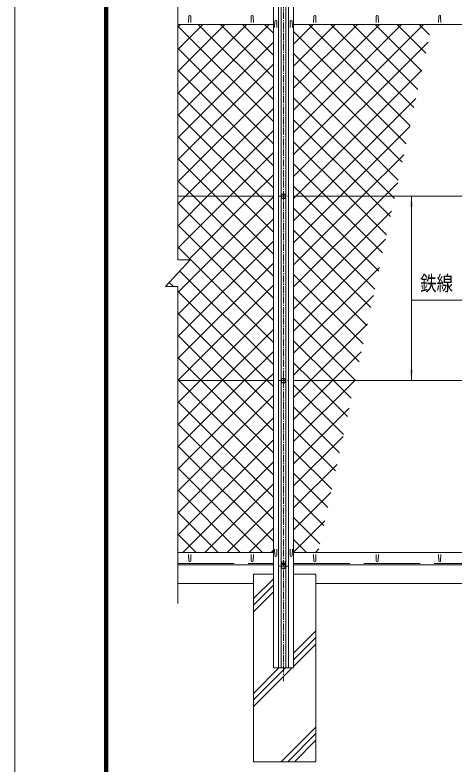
# Model space of a CAD drawing. Units: millimetres, scale not verified. Extents: x -4455 to 4455, y -3150 to 3150.
# Drawn here: x -4455 to -3049, y -964 to 1434 of the extents above; entities that cross this region are included whole.
import ezdxf
from ezdxf.enums import TextEntityAlignment as Align

# ---------------------------------------------------------------- set-up
doc = ezdxf.new("R2010")
doc.units = ezdxf.units.MM
doc.header["$LTSCALE"] = 30
for name, pattern in [('DASHED', [7.5, 6, -1.5]), ('USER1', [1.125, 0.75, -0.125, 0.125, -0.125]), ('USER3', [0.1875, 0.125, -0.0625]), ('USER5', [4, 2.5, -0.5, 0.5, -0.5])]:
    doc.linetypes.add(name, pattern=pattern)
for name, color, linetype, lineweight in [('0-1_D-STR1', 1, 'Continuous', 18), ('0-2_D-STR3', 3, 'Continuous', 13), ('0-3_D-BMK', 2, 'USER1', 13), ('0-4_D-STR-DIM', 4, 'Continuous', 13), ('0-7_D-STR-TXT', 3, 'Continuous', 13), ('0-8_D-STR2', 2, 'Continuous', 13), ('0-A_GL', 7, 'Continuous', 9), ('0-C_4基礎', 4, 'Continuous', 18), ('0-D_D-STR4', 4, 'Continuous', 18), ('0-E_8部品', 7, 'Continuous', 18), ('1-1_6文字', 1, 'Continuous', 9), ('1-2_D-TTL', 7, 'Continuous', 9)]:
    doc.layers.add(name, color=color, linetype=linetype, lineweight=lineweight)
doc.styles.add('ＭＳ ゴシック', font='')
doc.styles.get('ＭＳ ゴシック').set_extended_font_data('MS Gothic')

msp = doc.modelspace()

# ---------------------------------------------------------------- linework, layer by layer
at = {"layer": '0-1_D-STR1'}
for p, q in [((-3602.28, 1933.48), (-3602.28, -656.06)), ((-3588.28, 1933.48), (-3588.28, -656.06)), ((-3627.78, 1911.98), (-3627.78, -656.06)), ((-3611.28, 1911.98), (-3611.28, -656.06)), ((-3579.28, 1911.98), (-3579.28, -656.06)), ((-3562.78, 1911.98), (-3562.78, -656.06)), ((-3899.03, 1410.44), (-3898.28, 1430.94)), ((-3891.53, 1410.44), (-3892.28, 1430.94)), ((-3699.03, 1410.44), (-3698.28, 1430.94)), ((-3691.53, 1410.44), (-3692.28, 1430.94)), ((-3499.03, 1410.44), (-3498.28, 1430.94)), ((-3491.53, 1410.44), (-3492.28, 1430.94)), ((-3299.03, 1410.44), (-3298.28, 1430.94)), ((-3291.53, 1410.44), (-3292.28, 1430.94)), ((-3099.03, 1410.44), (-3098.28, 1430.94)), ((-3091.53, 1410.44), (-3092.28, 1430.94)), ((-3933.48, 1403.94), (-3627.78, 1403.94)), ((-3623.8, 1393.79), (-3623.05, 1414.29)), ((-3616.3, 1393.79), (-3617.05, 1414.29)), ((-3574.26, 1393.79), (-3573.51, 1414.29)), ((-3566.76, 1393.79), (-3567.51, 1414.29)), ((-3562.78, 1403.94), (-1827.78, 1403.94)), ((-3933.48, -286.06), (-3627.78, -286.06)), ((-3562.78, -286.06), (-1827.78, -286.06)), ((-3899.03, -292.56), (-3898.28, -313.06)), ((-3891.53, -292.56), (-3892.28, -313.06)), ((-3699.03, -292.56), (-3698.28, -313.06)), ((-3691.53, -292.56), (-3692.28, -313.06)), ((-3499.03, -292.56), (-3498.28, -313.06)), ((-3491.53, -292.56), (-3492.28, -313.06)), ((-3299.03, -292.56), (-3298.28, -313.06)), ((-3291.53, -292.56), (-3292.28, -313.06)), ((-3099.03, -292.56), (-3098.28, -313.06)), ((-3091.53, -292.56), (-3092.28, -313.06)), ((-3933.48, -326.06), (-3627.78, -326.06)), ((-3562.78, -326.06), (-1827.78, -326.06)), ((-3627.78, -656.06), (-3562.78, -656.06))]:
    msp.add_line(p, q, dxfattribs=at)
at = {"layer": '0-1_D-STR1', "linetype": 'DASHED'}
for p, q in [((-3933.48, -322.06), (-3627.78, -322.06)), ((-3562.78, -322.06), (-1827.78, -322.06))]:
    msp.add_line(p, q, dxfattribs=at)
at = {"layer": '0-1_D-STR1'}
for centre, start, end in [((-3895.28, 1430.94), 0, 180), ((-3695.28, 1430.94), 0, 180), ((-3620.05, 1414.29), 0, 180), ((-3570.51, 1414.29), 0, 180), ((-3495.28, 1430.94), 0, 180), ((-3295.28, 1430.94), 0, 180), ((-3095.28, 1430.94), 0, 180), ((-3895.28, -313.06), 180, 0), ((-3695.28, -313.06), 180, 0), ((-3495.28, -313.06), 180, 0), ((-3295.28, -313.06), 180, 0), ((-3095.28, -313.06), 180, 0)]:
    msp.add_arc(centre, 3, start, end, dxfattribs=at)
at = {"layer": '0-2_D-STR3', "color": 1, "linetype": 'USER3'}
for p, q in [((-3601.53, -327.75), (-3601.53, -316.83)), ((-3599.53, -316.83), (-3601.53, -316.83)), ((-3599.53, -321.83), (-3601.53, -321.83)), ((-3600.71, -326.33), (-3601.53, -326.33)), ((-3599.53, -324.29), (-3599.53, -316.83)), ((-3599.53, -322.06), (-3591.03, -322.06)), ((-3591.03, -321.83), (-3589.03, -321.83)), ((-3589.85, -326.33), (-3589.03, -326.33)), ((-3589.03, -327.75), (-3589.03, -316.83))]:
    msp.add_line(p, q, dxfattribs=at)
at = {"layer": '0-2_D-STR3'}
for points in [[(-3587.44, 853.94), (-3591.36, 860.73), (-3599.2, 860.73), (-3603.12, 853.94), (-3599.2, 847.15), (-3591.36, 847.15)], [(-3587.44, 263.94), (-3591.36, 257.15), (-3599.2, 257.15), (-3603.12, 263.94), (-3599.2, 270.73), (-3591.36, 270.73)], [(-3587.44, -330.51), (-3591.36, -337.3), (-3599.2, -337.3), (-3603.12, -330.51), (-3599.2, -323.72), (-3591.36, -323.72)]]:
    msp.add_lwpolyline(points, close=True, dxfattribs=at)
at = {"layer": '0-2_D-STR3', "color": 1, "linetype": 'USER3'}
msp.add_lwpolyline([(-3591.03, -324.29), (-3591.03, -316.83), (-3589.03, -316.83)], dxfattribs=at)
at = {"layer": '0-2_D-STR3'}
for centre in [(-3595.28, 853.94), (-3595.28, 263.94), (-3595.28, -330.51)]:
    msp.add_circle(centre, 6.8, dxfattribs=at)
at = {"layer": '0-3_D-BMK'}
for p, q in [((-3595.28, 1950.45), (-3595.28, -698.3)), ((-3608.71, 853.94), (-3581.83, 853.94)), ((-3608.71, 263.94), (-3581.83, 263.94))]:
    msp.add_line(p, q, dxfattribs=at)
at = {"layer": '0-3_D-BMK', "linetype": 'USER5'}
msp.add_line((-3608.71, -330.51), (-3581.83, -330.51), dxfattribs=at)
at = {"layer": '0-4_D-STR-DIM'}
for p, q in [((-3933.48, 1937.1), (-3933.48, 650.79)), ((-3893.48, 650.79), (-3973.48, 564.63)), ((-3933.48, 650.79), (-3893.48, 650.79)), ((-3933.48, 564.63), (-3973.48, 564.63)), ((-3933.48, 564.63), (-3933.48, -449.49))]:
    msp.add_line(p, q, dxfattribs=at)
at = {"layer": '0-7_D-STR-TXT', "color": 1}
for p, q in [((-3185.96, 853.94), (-3185.96, 263.94)), ((-3185.96, 521.76), (-2971.93, 521.76))]:
    msp.add_line(p, q, dxfattribs=at)
at = {"layer": '0-7_D-STR-TXT', "color": 7, "lineweight": 9}
msp.add_line((-3185.96, 512.94), (-3185.96, 266.24), dxfattribs=at)
at = {"layer": '0-7_D-STR-TXT', "color": 7}
msp.add_solid([(-3185.96, 263.94), (-3191.95, 298.44), (-3179.97, 298.44)], dxfattribs=at)
at = {"layer": '0-8_D-STR2'}
for p, q in [((-3933.48, 1394.97), (-3924.51, 1403.94)), ((-3933.48, 1324.26), (-3853.8, 1403.94)), ((-3933.48, 1253.55), (-3783.09, 1403.94)), ((-3933.48, 1182.84), (-3712.38, 1403.94)), ((-3933.48, 1112.13), (-3641.67, 1403.94)), ((-3627.78, 1093.05), (-3933.48, 1398.76)), ((-3627.78, 1163.76), (-3867.96, 1403.94)), ((-3627.78, 1234.47), (-3797.25, 1403.94)), ((-3627.78, 1305.18), (-3726.54, 1403.94)), ((-3627.78, 1375.89), (-3655.83, 1403.94)), ((-3562.78, 1341.41), (-3500.24, 1403.94)), ((-3562.78, 1270.7), (-3429.53, 1403.94)), ((-3562.78, 1199.99), (-3358.82, 1403.94)), ((-3562.78, 1129.28), (-3288.11, 1403.94)), ((-3562.78, 1058.57), (-3217.4, 1403.94)), ((-3562.78, 987.86), (-3146.69, 1403.94)), ((-3190.22, 1079.76), (-3514.41, 1403.94)), ((-3177.69, 1137.93), (-3443.7, 1403.94)), ((-3165.15, 1196.1), (-3372.99, 1403.94)), ((-3152.61, 1254.28), (-3302.28, 1403.94)), ((-3140.07, 1312.45), (-3231.57, 1403.94)), ((-3127.53, 1370.62), (-3160.85, 1403.94)), ((-3202.76, 1021.59), (-3562.78, 1381.6)), ((-3933.48, 1041.41), (-3627.78, 1347.12)), ((-3562.78, 917.14), (-3132.54, 1347.38)), ((-3627.78, 1022.34), (-3933.48, 1328.04)), ((-3215.3, 963.41), (-3562.78, 1310.89)), ((-3933.48, 970.7), (-3627.78, 1276.41)), ((-3627.78, 951.63), (-3933.48, 1257.33)), ((-3555.27, 853.94), (-3151.97, 1257.24)), ((-3227.84, 905.24), (-3562.78, 1240.18)), ((-3933.48, 899.99), (-3627.78, 1205.7)), ((-3627.78, 880.92), (-3933.48, 1186.62)), ((-3247.25, 853.94), (-3562.78, 1169.47)), ((-3484.56, 853.94), (-3171.4, 1167.1)), ((-3908.82, 853.94), (-3627.78, 1134.99)), ((-3671.51, 853.94), (-3933.48, 1115.91)), ((-3317.96, 853.94), (-3562.78, 1098.76)), ((-3838.11, 853.94), (-3627.78, 1064.28)), ((-3413.85, 853.94), (-3190.83, 1076.96)), ((-3742.23, 853.94), (-3933.48, 1045.2)), ((-3767.4, 853.94), (-3627.78, 993.57)), ((-3343.14, 853.94), (-3210.25, 986.83)), ((-3812.94, 853.94), (-3933.48, 974.49)), ((-3459.38, 853.94), (-3562.78, 957.34)), ((-3883.65, 853.94), (-3933.48, 903.78)), ((-3272.43, 853.94), (-3229.68, 896.69)), ((-3530.09, 853.94), (-3562.78, 886.63)), ((-3933.48, 829.28), (-3908.82, 853.94)), ((-3933.48, 758.57), (-3838.11, 853.94)), ((-3933.48, 687.86), (-3767.4, 853.94)), ((-3933.48, 546.44), (-3627.78, 852.14)), ((-3627.78, 598.08), (-3883.65, 853.94)), ((-3627.78, 668.79), (-3812.94, 853.94)), ((-3627.78, 739.5), (-3742.23, 853.94)), ((-3627.78, 810.21), (-3671.51, 853.94)), ((-3562.78, 846.43), (-3555.27, 853.94)), ((-3562.78, 775.72), (-3484.56, 853.94)), ((-3562.78, 705.01), (-3413.85, 853.94)), ((-3562.78, 634.3), (-3343.14, 853.94)), ((-3562.78, 563.59), (-3272.43, 853.94)), ((-3290.53, 614.38), (-3530.09, 853.94)), ((-3277.99, 672.55), (-3459.38, 853.94)), ((-3252.92, 788.9), (-3317.96, 853.94)), ((-3240.38, 847.07), (-3247.25, 853.94)), ((-3627.78, 527.36), (-3933.48, 833.07)), ((-3303.07, 556.21), (-3562.78, 815.92)), ((-3562.78, 492.88), (-3249.11, 806.55)), ((-3933.48, 475.73), (-3627.78, 781.43)), ((-3627.78, 456.65), (-3933.48, 762.36)), ((-3315.61, 498.04), (-3562.78, 745.21)), ((-3933.48, 405.02), (-3627.78, 710.72)), ((-3562.78, 422.17), (-3268.54, 716.41)), ((-3627.78, 385.94), (-3933.48, 691.65)), ((-3328.14, 439.86), (-3562.78, 674.5)), ((-3933.48, 334.31), (-3627.78, 640.01)), ((-3562.78, 351.46), (-3287.97, 626.27)), ((-3627.78, 315.23), (-3927.11, 614.57)), ((-3340.68, 381.69), (-3562.78, 603.79)), ((-3947.89, 564.63), (-3961.16, 577.9)), ((-3933.14, 263.94), (-3627.78, 569.3)), ((-3562.78, 280.75), (-3307.39, 536.13)), ((-3353.22, 323.52), (-3562.78, 533.08)), ((-3862.43, 263.94), (-3627.78, 498.59)), ((-3717.91, 263.94), (-3933.48, 479.52)), ((-3365.76, 265.35), (-3562.78, 462.36)), ((-3508.87, 263.94), (-3326.82, 445.99)), ((-3788.62, 263.94), (-3933.48, 408.81)), ((-3791.72, 263.94), (-3627.78, 427.88)), ((-3435.07, 263.94), (-3562.78, 391.65)), ((-3859.33, 263.94), (-3933.48, 338.1)), ((-3721, 263.94), (-3627.78, 357.17)), ((-3438.16, 263.94), (-3346.25, 355.85)), ((-3505.78, 263.94), (-3562.78, 320.94)), ((-3930.04, 263.94), (-3933.48, 267.38)), ((-3933.48, 263.6), (-3933.14, 263.94)), ((-3933.48, 192.89), (-3862.43, 263.94)), ((-3933.48, 122.18), (-3791.72, 263.94)), ((-3933.48, 51.46), (-3721, 263.94)), ((-3933.48, -19.25), (-3650.29, 263.94)), ((-3627.78, -38.32), (-3930.04, 263.94)), ((-3627.78, 32.39), (-3859.33, 263.94)), ((-3627.78, 103.1), (-3788.62, 263.94)), ((-3627.78, 173.81), (-3717.91, 263.94)), ((-3650.29, 263.94), (-3627.78, 286.46)), ((-3562.78, 210.04), (-3508.87, 263.94)), ((-3562.78, 139.33), (-3438.16, 263.94)), ((-3390.84, 149), (-3505.78, 263.94)), ((-3378.3, 207.17), (-3435.07, 263.94)), ((-3403.37, 90.83), (-3562.78, 250.23)), ((-3933.48, -89.96), (-3627.78, 215.75)), ((-3627.78, -109.03), (-3933.48, 196.67)), ((-3415.91, 32.66), (-3562.78, 179.52)), ((-3562.78, -2.09), (-3385.11, 175.58)), ((-3933.48, -160.67), (-3627.78, 145.04)), ((-3627.78, -179.74), (-3933.48, 125.96)), ((-3428.45, -25.52), (-3562.78, 108.81)), ((-3933.48, -231.38), (-3627.78, 74.33)), ((-3562.78, -72.8), (-3404.54, 85.44)), ((-3627.78, -250.45), (-3933.48, 55.25)), ((-3440.99, -83.69), (-3562.78, 38.1)), ((-3917.45, -286.06), (-3627.78, 3.62)), ((-3662.89, -286.06), (-3933.48, -15.46)), ((-3562.78, -143.52), (-3423.96, -4.7)), ((-3453.53, -141.86), (-3562.78, -32.61)), ((-3846.74, -286.06), (-3627.78, -67.09)), ((-3733.6, -286.06), (-3933.48, -86.17)), ((-3562.78, -214.23), (-3443.39, -94.84)), ((-3466.06, -200.03), (-3562.78, -103.32)), ((-3776.03, -286.06), (-3627.78, -137.8)), ((-3804.31, -286.06), (-3933.48, -156.88)), ((-3478.6, -258.21), (-3562.78, -174.03)), ((-3562.78, -284.94), (-3462.82, -184.98)), ((-3705.32, -286.06), (-3627.78, -208.52)), ((-3875.02, -286.06), (-3933.48, -227.59)), ((-3521.46, -286.06), (-3562.78, -244.74)), ((-3634.61, -286.06), (-3627.78, -279.23)), ((-3493.19, -286.06), (-3482.25, -275.12))]:
    msp.add_line(p, q, dxfattribs=at)
at = {"layer": '0-8_D-STR2', "color": 7, "lineweight": 9}
for p, q in [((-3933.48, 853.94), (-3627.78, 853.94)), ((-3562.78, 853.94), (-1827.78, 853.94)), ((-3933.48, 263.94), (-3627.78, 263.94)), ((-3562.78, 263.94), (-1827.78, 263.94))]:
    msp.add_line(p, q, dxfattribs=at)
at = {"layer": '0-8_D-STR2'}
for points in [[(-3265.45, 730.73), (-3388.67, 853.94), (-3562.78, 1028.05)], [(-3899.84, 650.79), (-3696.69, 853.94), (-3627.78, 922.86)], [(-3627.78, 244.52), (-3647.2, 263.94), (-3933.48, 550.23)], [(-3562.78, 68.62), (-3367.45, 263.94), (-3365.68, 265.72)]]:
    msp.add_lwpolyline(points, dxfattribs=at)
at = {"layer": '0-A_GL'}
for p, q in [((-3933.48, -386.06), (-3691.33, -386.06)), ((-3491.33, -386.06), (-1891.33, -386.06))]:
    msp.add_line(p, q, dxfattribs=at)
at = {"layer": '0-C_4基礎'}
for p, q in [((-3691.33, -433.83), (-3627.78, -370.28)), ((-3691.33, -455.04), (-3627.78, -391.49)), ((-3691.33, -476.26), (-3627.78, -412.71))]:
    msp.add_line(p, q, dxfattribs=at)
at = {"layer": '0-D_D-STR4', "color": 7, "lineweight": 9}
for p, q in [((-3691.33, -956.06), (-3691.33, -356.06)), ((-3691.33, -356.06), (-3627.78, -356.06)), ((-3562.78, -356.06), (-3491.33, -356.06)), ((-3491.33, -956.06), (-3491.33, -356.06)), ((-3691.33, -956.06), (-3491.33, -956.06))]:
    msp.add_line(p, q, dxfattribs=at)
at = {"layer": '0-D_D-STR4'}
for p, q in [((-3562.78, -608.74), (-3491.33, -537.29)), ((-3562.78, -629.95), (-3491.33, -558.5)), ((-3562.78, -651.17), (-3491.33, -579.72)), ((-3691.33, -779.72), (-3567.67, -656.06)), ((-3691.33, -758.5), (-3588.88, -656.06)), ((-3691.33, -737.29), (-3610.09, -656.06)), ((-3602.27, -956.06), (-3491.33, -845.11)), ((-3581.06, -956.06), (-3491.33, -866.32)), ((-3559.85, -956.06), (-3491.33, -887.54))]:
    msp.add_line(p, q, dxfattribs=at)
at = {"layer": '0-E_8部品', "lineweight": 9}
for p, q in [((-3623.8, -275.9), (-3623.05, -296.4)), ((-3616.3, -275.9), (-3617.05, -296.4)), ((-3574.26, -275.9), (-3573.51, -296.4)), ((-3566.76, -275.9), (-3567.51, -296.4))]:
    msp.add_line(p, q, dxfattribs=at)
for centre in [(-3620.05, -296.4), (-3570.51, -296.4)]:
    msp.add_arc(centre, 3, 180, 0, dxfattribs=at)
at = {"layer": '1-1_6文字', "color": 7}
msp.add_line((-3185.96, 784.46), (-3185.96, 851.64), dxfattribs=at)
msp.add_solid([(-3185.96, 853.94), (-3179.97, 819.44), (-3191.95, 819.44)], dxfattribs=at)
at = {"layer": '1-2_D-TTL', "color": 2, "lineweight": 18}
msp.add_lwpolyline([(-4454.77, 3150.03), (4454.92, 3150.03), (4454.92, -3150.4), (-4454.77, -3150.4)], close=True, dxfattribs=at)
at = {"layer": '1-2_D-TTL'}
for points in [[(-4168.39, 2916.68), (4168.54, 2916.68), (4168.54, -2917.05), (-4168.39, -2917.05)], [(-4165.74, 2914.02), (4165.89, 2914.02), (4165.89, -2914.4), (-4165.74, -2914.4)], [(-4163.09, 2911.37), (4163.24, 2911.37), (4163.24, -2911.75), (-4163.09, -2911.75)], [(-4160.43, 2908.72), (4160.59, 2908.72), (4160.59, -2909.1), (-4160.43, -2909.1)], [(-4157.78, 2906.07), (4157.93, 2906.07), (4157.93, -2906.45), (-4157.78, -2906.45)]]:
    msp.add_lwpolyline(points, close=True, dxfattribs=at)

# ---------------------------------------------------------------- texts
at = {"layer": '0-7_D-STR-TXT', "style": 'ＭＳ ゴシック', "width": 0.8}
msp.add_text('鉄線', height=48.17, dxfattribs=at).set_placement((-3157.98, 536.73), align=Align.BOTTOM_LEFT)

doc.saveas('drawing.dxf')
